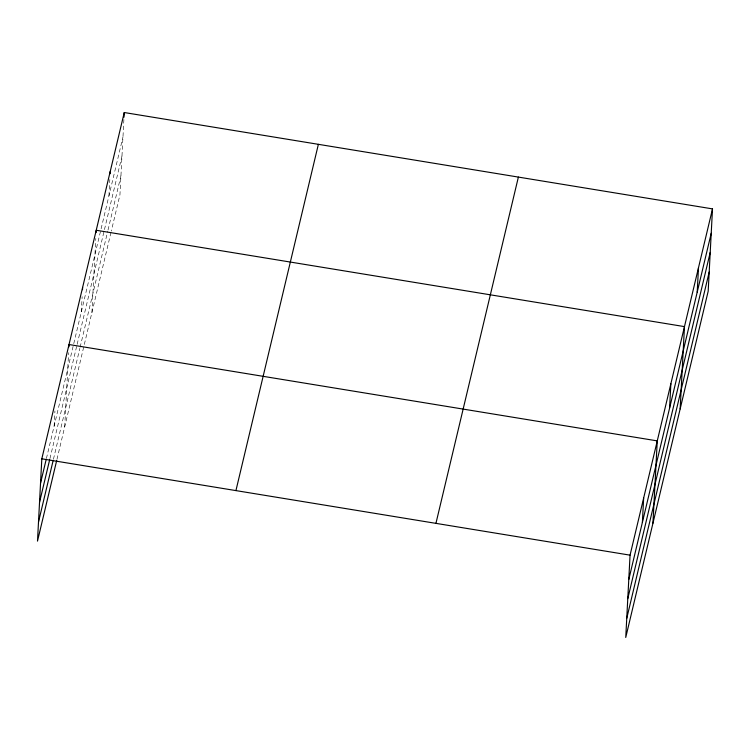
<?xml version="1.0" encoding="UTF-8"?>
<svg xmlns="http://www.w3.org/2000/svg" width="750" height="750" viewBox="0 0 750 750"><rect width="100%" height="100%" fill="white"/><g stroke="black" fill="none" stroke-linecap="round" stroke-linejoin="round"><path stroke-width="0.56" stroke-dasharray="3.75 2.81" d="M54.141 426.047L54.928 410.953M64.706 426.844L68.597 352.659M81.347 311.775L82.134 296.681M91.913 312.572L95.803 238.387M108.966 195.778L109.819 179.522M123.891 119.494L119.944 194.841L111.319 231.066M46.406 458.531L122.981 136.903M49.941 458.606L76.875 345.459M77.147 344.334L104.184 230.738M104.456 229.612L121.978 156.028M53.438 459.262L79.847 348.347M80.109 347.231L107.737 231.197M108.009 230.062L120.947 175.725M56.972 459.328L111.047 232.2"/><path stroke-width="1.12" d="M712.5 208.884L630.056 555.159L625.744 637.472L708.188 291.197L712.5 208.884L124.256 112.528L41.812 458.803L37.5 541.116L56.7 460.453M68.897 346.856L69.019 344.531L657.263 440.887L652.95 523.2M82.5 289.716L82.622 287.4M96.103 232.584L96.225 230.259L684.469 326.616L680.156 408.928M110.119 173.719L110.241 171.394M124.013 117.169L124.256 112.528M642.384 522.403L643.659 498.019M669.591 408.131L670.866 383.756M697.209 292.134L698.484 267.75M40.538 483.178L46.134 459.656M39.534 502.294L49.669 459.722M38.503 521.991L53.175 460.378M235.931 490.594L318.375 144.328M435.938 523.359L518.381 177.084M628.781 579.534L711.225 233.259M627.778 598.65L710.222 252.384M626.747 618.347L709.191 272.081M41.812 458.803L630.056 555.159"/></g></svg>
